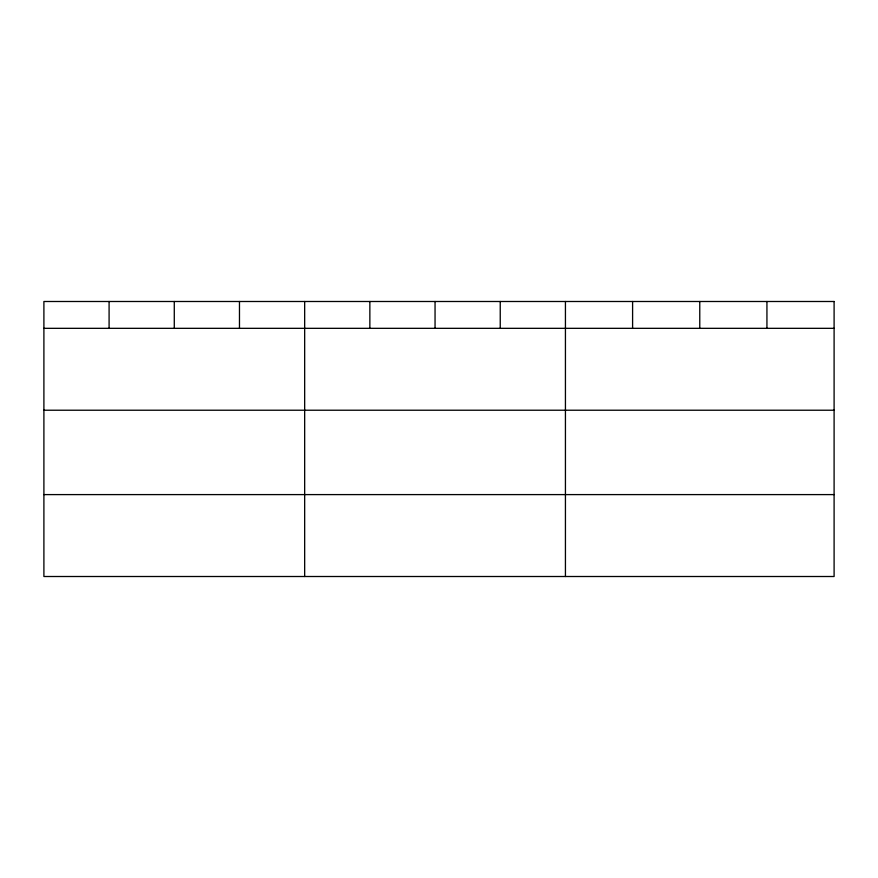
<?xml version="1.0" encoding="UTF-8"?>
<svg xmlns="http://www.w3.org/2000/svg" width="878" height="878" viewBox="0 0 878 878"><rect width="100%" height="100%" fill="white"/><g stroke="black" fill="none" stroke-linecap="round" stroke-linejoin="round"><path stroke-width="1.32" d="M43.9 328.328L834.1 328.328M43.9 410.224L834.1 410.224M43.9 494.599L834.1 494.599M766.933 301.494L766.933 328.328M699.766 301.494L699.766 328.328M632.599 301.494L632.599 328.328M565.432 301.494L565.432 576.506M500.24 301.494L500.24 328.328M435.049 301.494L435.049 328.328M369.857 301.494L369.857 328.328M304.666 301.494L304.666 576.506M239.474 301.494L239.474 328.328M174.283 301.494L174.283 328.328M109.091 301.494L109.091 328.328M834.1 301.494L43.9 301.494L43.9 576.506L834.1 576.506L834.1 301.494"/></g></svg>
